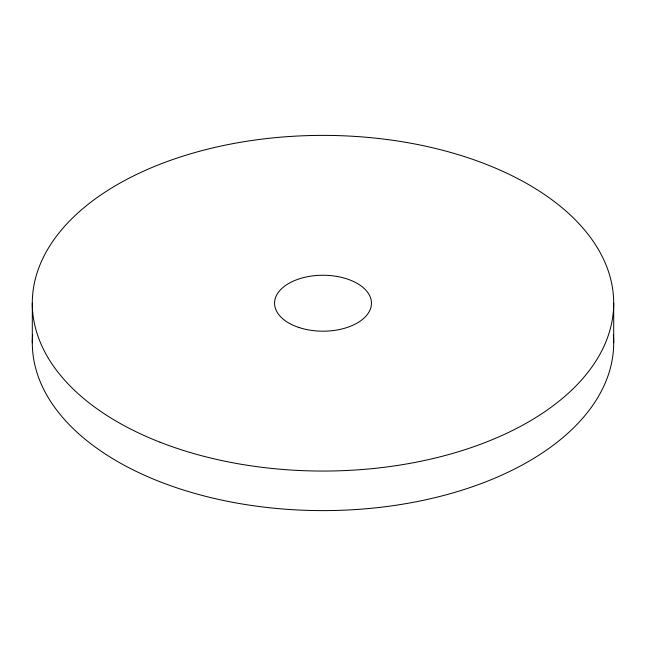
<?xml version="1.0" encoding="UTF-8"?>
<svg xmlns="http://www.w3.org/2000/svg" width="646" height="646" viewBox="0 0 646 646"><rect width="100%" height="100%" fill="white"/><g stroke="black" fill="none" stroke-linecap="round" stroke-linejoin="round"><path stroke-width="0.97" d="M613.7 303.216L613.7 342.784M32.3 303.216L32.3 342.784M613.369 334.79A290.7 167.831 0 0 1 323 510.615A290.7 167.831 0 0 1 32.631 334.79M298.775 327.441A48.45 27.972 0 0 0 371.45 303.216A48.45 27.972 0 0 0 298.775 278.999A48.45 27.972 0 0 0 298.775 327.441M160.063 442.211A290.7 167.831 0 0 0 612.957 315.191A290.7 167.831 0 0 0 195.98 152.254A290.7 167.831 0 0 0 160.063 442.211"/></g></svg>
